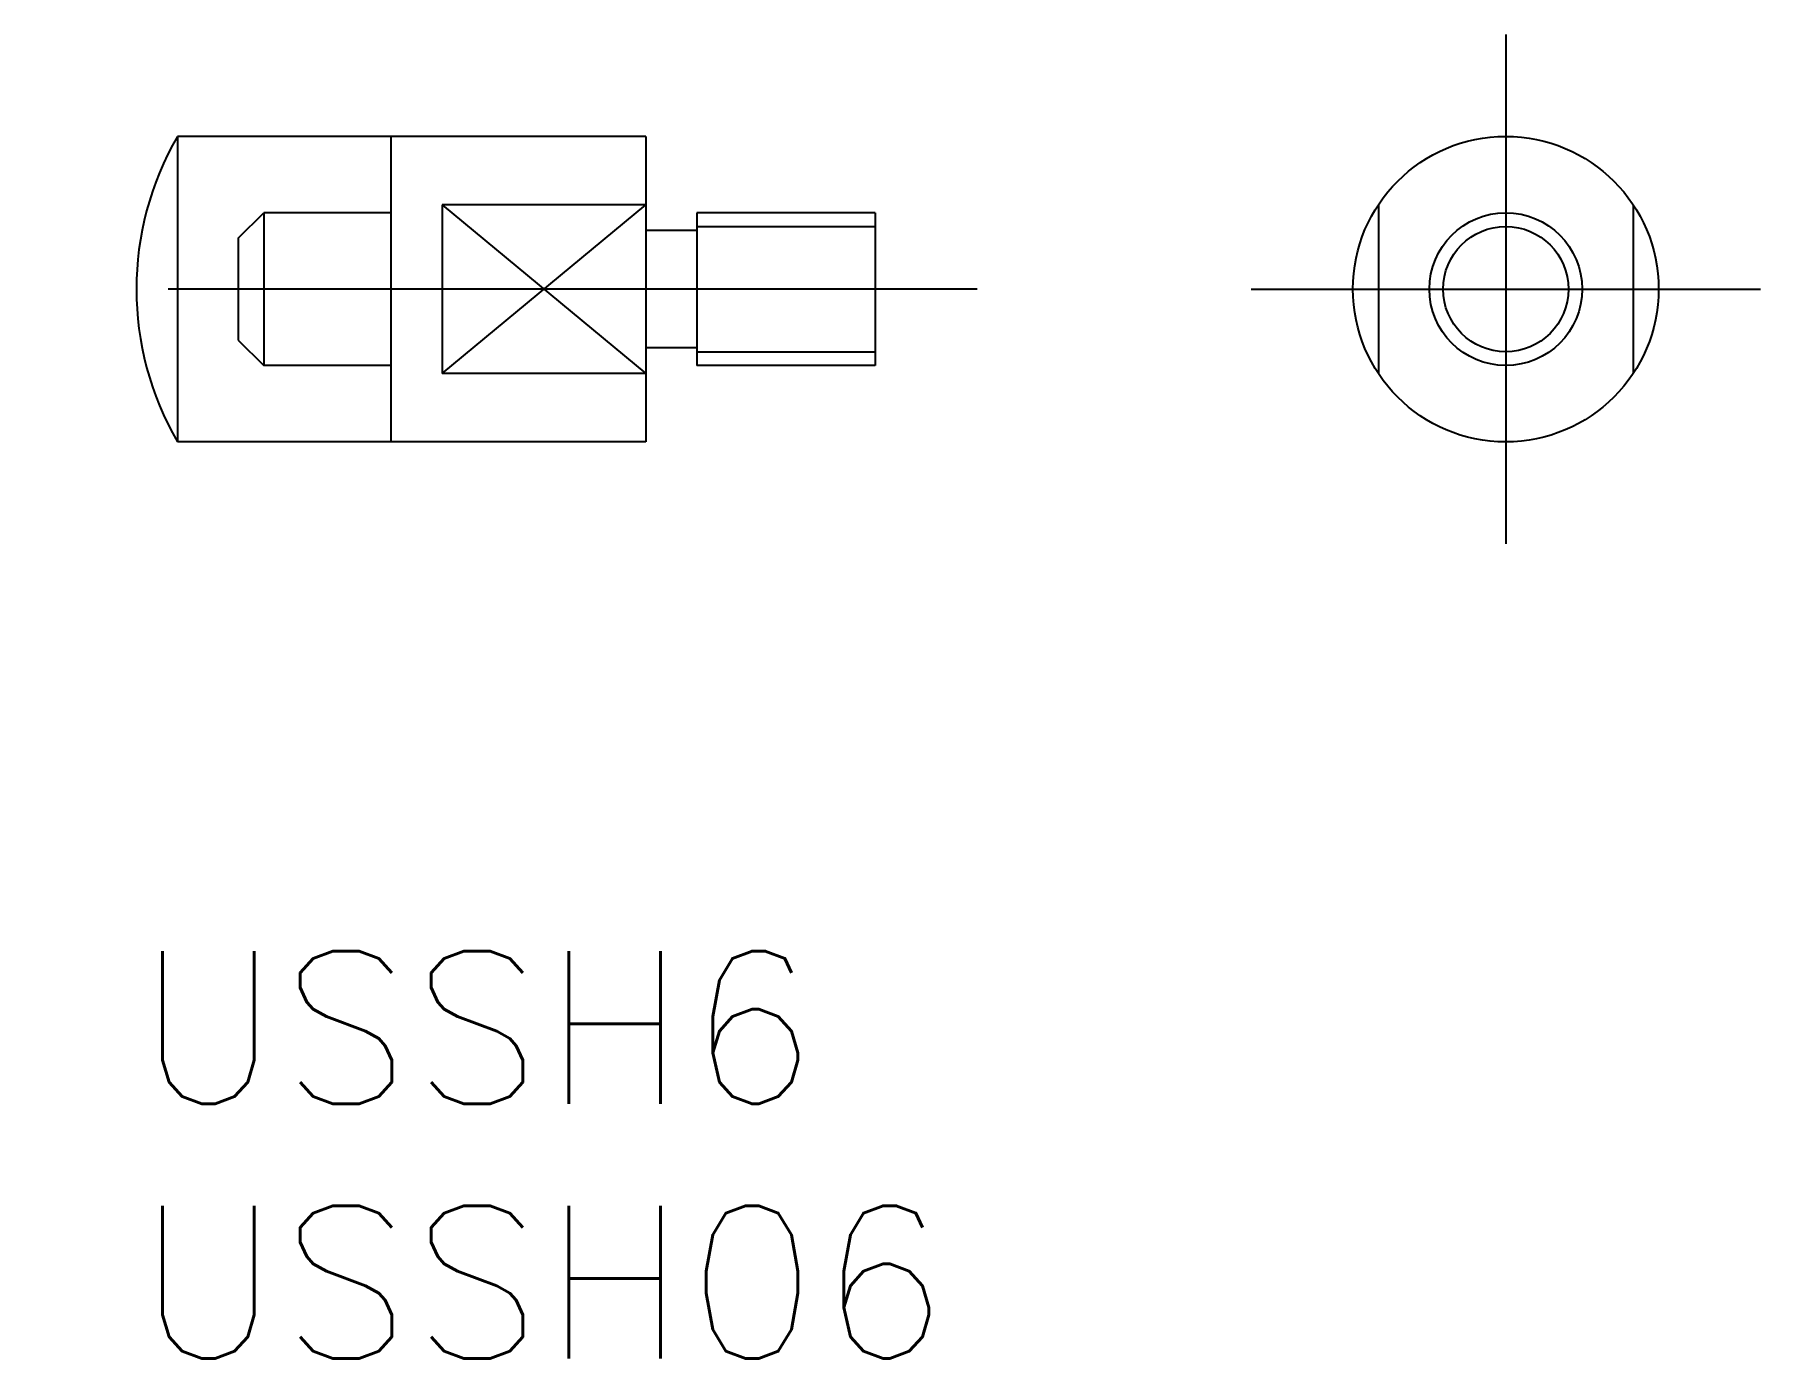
# Model space of a CAD drawing. Extents: x -2 to 31.9, y -8 to 18.
import ezdxf

# ---------------------------------------------------------------- set-up
doc = ezdxf.new("R2010")
doc.units = 0
doc.header["$LTSCALE"] = 0.5
doc.linetypes.add('CENTER', pattern=[50.8, 31.75, -6.35, 6.35, -6.35])
doc.linetypes.add('DASHED', pattern=[19.05, 12.7, -6.35])
for name, color, linetype in [('MSM_CENTER', 1, 'CENTER'), ('MSM_CONTINUOUS', 7, 'CONTINUOUS'), ('MSM_DASHED', 4, 'DASHED'), ('MSM_NARROW', 5, 'CONTINUOUS'), ('MSM_PART_NUMBER', 7, 'CONTINUOUS')]:
    doc.layers.add(name, color=color, linetype=linetype)
doc.styles.get("Standard").update_dxf_attribs({"font": 'txt.shx', "height": 3, "bigfont": 'bigfont.shx'})

# ---------------------------------------------------------------- blocks, each defined once
blk = doc.blocks.new('*U3')
at = {"layer": 'MSM_PART_NUMBER'}
blk.add_text('USSH6', height=3, dxfattribs=at).set_placement((0, -3))
blk = doc.blocks.new('*U4')
at = {"layer": 'MSM_PART_NUMBER'}
blk.add_text('USSH06', height=3, dxfattribs=at).set_placement((0, -8))

msp = doc.modelspace()

# ---------------------------------------------------------------- linework, layer by layer
at = {"layer": 'MSM_CENTER'}
for p, q in [((26.879, 18), (26.879, 8)), ((16.5, 13), (-2, 13)), ((21.879, 13), (31.879, 13))]:
    msp.add_line(p, q, dxfattribs=at)
at = {"layer": 'MSM_CONTINUOUS'}
for p, q in [((10, 16), (0.804, 16)), ((0.804, 16), (0.804, 10)), ((5, 10), (5, 16)), ((10, 16), (10, 10)), ((6, 14.658), (6, 11.342)), ((10, 14.658), (6, 14.658)), ((24.379, 14.658), (24.379, 11.342)), ((29.379, 14.658), (29.379, 11.342)), ((14.5, 14.5), (11, 14.5)), ((11, 14.5), (11, 11.5)), ((14.5, 14.5), (14.5, 11.5)), ((11, 14.15), (10, 14.15)), ((11, 11.85), (10, 11.85)), ((10, 11.342), (6, 11.342)), ((14.5, 11.5), (11, 11.5)), ((10, 10), (0.804, 10))]:
    msp.add_line(p, q, dxfattribs=at)
for radius in [3, 1.5]:
    msp.add_circle((26.879, 13), radius, dxfattribs=at)
msp.add_arc((6, 13), 6, 150, 210, dxfattribs=at)
at = {"layer": 'MSM_DASHED'}
for p, q in [((2, 14), (2.5, 14.5)), ((5, 14.5), (2.5, 14.5)), ((2.5, 14.5), (2.5, 11.5)), ((2, 14), (2, 12)), ((2, 12), (2.5, 11.5)), ((5, 11.5), (2.5, 11.5))]:
    msp.add_line(p, q, dxfattribs=at)
at = {"layer": 'MSM_NARROW'}
for p, q in [((6, 14.658), (10, 11.342)), ((6, 11.342), (10, 14.658)), ((11, 14.229), (14.5, 14.229)), ((11, 11.771), (14.5, 11.771))]:
    msp.add_line(p, q, dxfattribs=at)
msp.add_circle((26.879, 13), 1.23, dxfattribs=at)

# ---------------------------------------------------------------- block references
at = {"layer": 'MSM_CONTINUOUS'}
for name in ['*U3', '*U4']:
    msp.add_blockref(name, (0, 0), dxfattribs=at)

doc.saveas('drawing.dxf')
